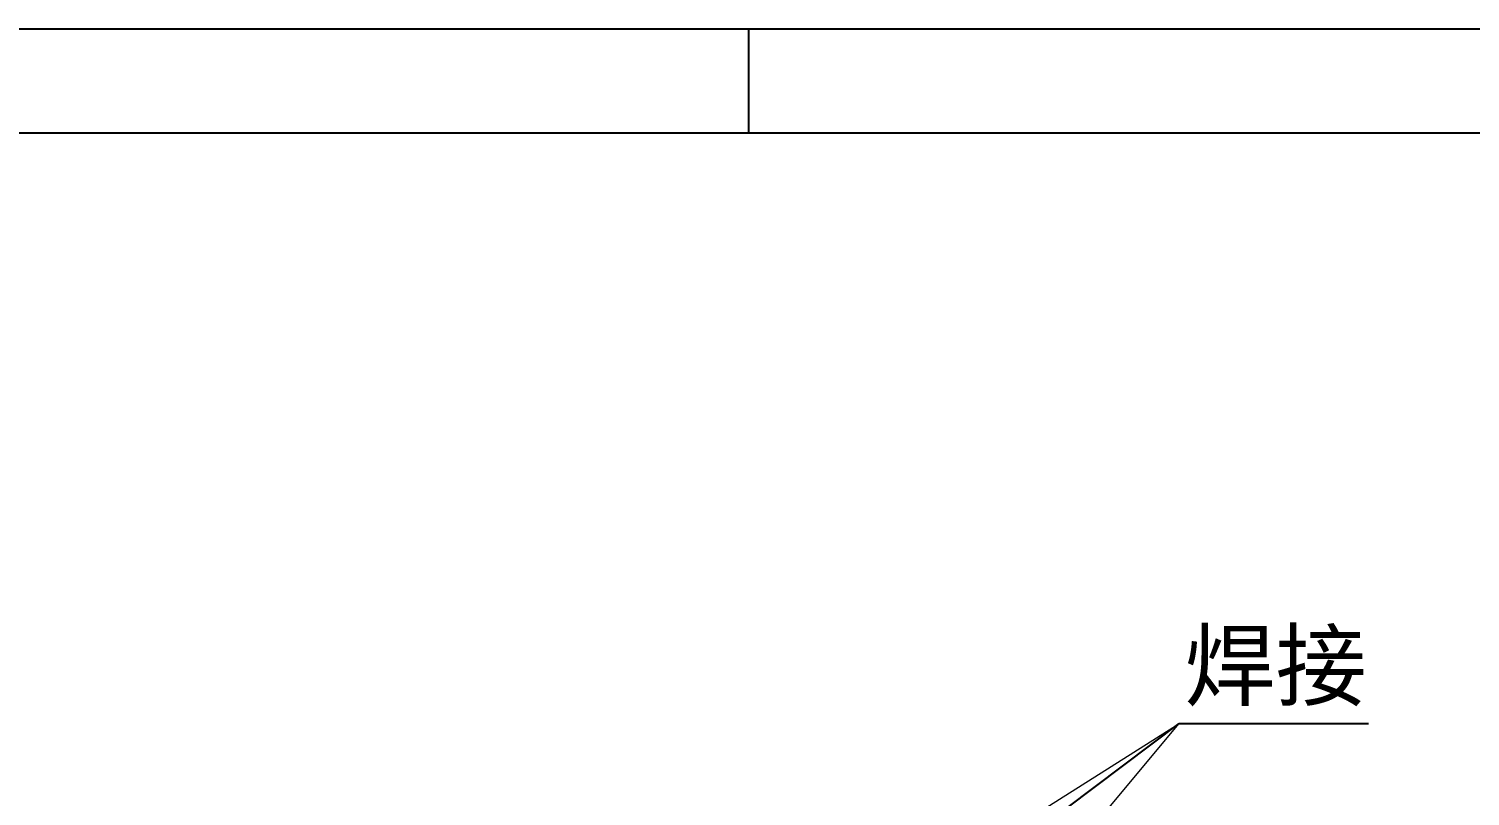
# Model space of a CAD drawing. Header units: millimetres. Extents: x 13106 to 40242, y 18888 to 28426.
# Drawn here: x 26211 to 26859, y 23429 to 23774 of the extents above; entities that cross this region are included whole.
import ezdxf
from ezdxf import colors
from ezdxf.entities.mleader import LeaderData, LeaderLine
from ezdxf.math import Vec2, Vec3

# ---------------------------------------------------------------- set-up
doc = ezdxf.new("R2010")
doc.units = ezdxf.units.MM
doc.layers.add('dim', color=2, linetype='Continuous', lineweight=9)
doc.layers.add('print', color=30, linetype='Continuous')

msp = doc.modelspace()

# ---------------------------------------------------------------- linework, layer by layer
at = {"color": 0}
for p, q in [((26534.724, 23726.844), (26534.724, 23773.627)), ((24370.325, 23726.844), (27155.279, 23726.844))]:
    msp.add_line(p, q, dxfattribs=at)
at = {"layer": 'dim', "lineweight": 9}
for p in [(26286.971, 23183.478), (26507.77, 23197.872)]:
    msp.add_line(p, (26727.895, 23461.394), dxfattribs=at)
at = {"layer": 'print'}
msp.add_lwpolyline([(24276.759, 23773.627), (27248.845, 23773.627), (27248.845, 21715.169), (24276.759, 21715.169)], close=True, dxfattribs=at)

# ---------------------------------------------------------------- leaders
at = {"lineweight": 9}
ml = msp.add_multileader_mtext('Standard', dxfattribs=at)
ml.set_content('{\\fSimSun|b0|i0|c134|p2;焊接}', color=2)
ml.set_leader_properties(color=2)
ml.build(insert=Vec2(0, 0))
ml.multileader.update_dxf_attribs({"text_left_attachment_type": 5, "text_right_attachment_type": 5, "dogleg_length": 0.36})
ctx = ml.context
ctx.base_point, ctx.char_height, ctx.plane_origin = Vec3(26728.255, 23461.394), 30, Vec3(26470.96, 23278.32)
ctx.left_attachment, ctx.right_attachment = 5, 5
notes = []
notes.append((ctx, [(1, (1, 1, 0), (26727.895, 23461.394), (1, 0), 0.36, [(0, [(26475.634, 23271.946)], 0, [])])]))
ctx.mtext.insert, ctx.mtext.flow_direction = Vec3(26730.255, 23502.561), 5
for ctx, leaders in notes:
    for number, flags, end, landing, length, lines in leaders:
        leader = LeaderData()
        leader.index, (leader.has_last_leader_line, leader.has_dogleg_vector, leader.attachment_direction) = number, flags
        leader.last_leader_point, leader.dogleg_vector, leader.dogleg_length = Vec3(end), Vec3(landing), length
        for number, points, colour, breaks in lines:
            line = LeaderLine()
            line.index, line.vertices, line.color, line.breaks = number, Vec3.list(points), colors.encode_raw_color(colour), breaks
            leader.lines.append(line)
        ctx.leaders.append(leader)

doc.saveas('drawing.dxf')
